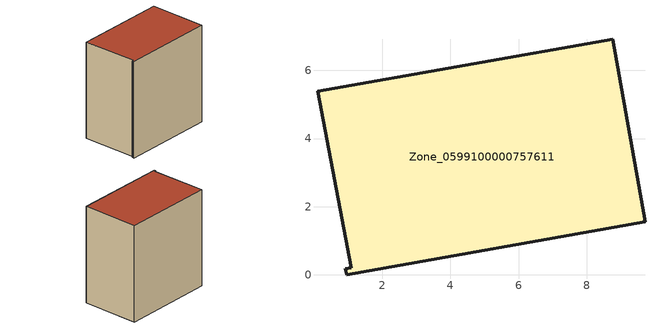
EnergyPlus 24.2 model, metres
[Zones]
Zone_0599100000757611
 floor ground (C_G): 1.08,0.21 0.1,5.38 8.77,6.92 9.71,1.55 0.95,0 0.92,0.18 z0
 wall outside (C_F): 0.95,0 9.71,1.55 8.77,6.92 0.1,5.38 1.08,0.21 0.92,0.18 0.95,0 z0:9.26
 roof outside (C_R): 0.1,5.38 1.08,0.21 0.92,0.18 0.95,0 9.71,1.55 8.77,6.92 z9.26
[BUILDING]
Pand.0599100000757611: North Axis=0; Terrain=City; Loads Convergence Tolerance Value=0.04; Temperature Convergence Tolerance Value=0.4; Solar Distribution=FullExterior; Maximum Number of Warmup Days=25; Minimum Number of Warmup Days=1
[Site:Location]
Rotterdam.The.Hague.AP_ZH_NLD Design_Conditions: Latitude=51.96; Longitude=4.45; Time Zone=1; Elevation=-4.5
[SITE:GROUNDTEMPERATURE:BUILDINGSURFACE]
18, 18, 18, 18, 18, 18, 18, 18, 18, 18, 18, 18
[MATERIAL] Thermal Absorptance=0.9; Solar Absorptance=0.7; Visible Absorptance=0.7
Name | Roughness | Thickness | Conductivity | Density | Specific Heat
G.TI.2006-2014 | MediumSmooth | 0.15 | 0.06 | 540 | 1210
F.TI.2006-2014 | Rough | 0.3 | 0.12 | 1920 | 840
R.TI.2006-2014 | MediumRough | 0.2 | 0.08 | 1500 | 1000
[CONSTRUCTION]
C_G: G.TI.2006-2014
C_F: F.TI.2006-2014
C_R: R.TI.2006-2014
[ZONE]
Zone_0599100000757611: Type=1; Multiplier=1; Ceiling Height=Autocalculate; Volume=Autocalculate; Floor Area=autocalculate; Part of Total Floor Area=Yes
[ZONEINFILTRATION:DESIGNFLOWRATE]
Infil_Zone_0599100000757611: Zone or ZoneList or Space or SpaceList=Zone_0599100000757611; Schedule=AlwaysOn; Design Flow Rate Calculation Method=Flow/Area; Flow Rate per Floor Area=0.0015; Constant Term Coefficient=1; Temperature Term Coefficient=0; Velocity Term Coefficient=0; Velocity Squared Term Coefficient=0
[HVACTEMPLATE:ZONE:IDEALLOADSAIRSYSTEM]
Zone_0599100000757611: Maximum Heating Supply Air Temperature=50; Minimum Cooling Supply Air Temperature=13; Maximum Heating Supply Air Humidity Ratio=0.0156; Minimum Cooling Supply Air Humidity Ratio=0.0077; Heating Limit=NoLimit; Cooling Limit=NoLimit; Dehumidification Control Type=ConstantSensibleHeatRatio; Cooling Sensible Heat Ratio=0.7; Dehumidification Setpoint=60; Humidification Control Type=None; Humidification Setpoint=30; Outdoor Air Method=None; Outdoor Air Flow Rate per Person=0.00944; Outdoor Air Flow Rate per Zone Floor Area=0; Outdoor Air Flow Rate per Zone=0; Demand Controlled Ventilation Type=None; Outdoor Air Economizer Type=NoEconomizer; Heat Recovery Type=None; Sensible Heat Recovery Effectiveness=0.7; Latent Heat Recovery Effectiveness=0.65
[ZONECONTROL:THERMOSTAT]
ThermostatControl_Zone_0599100000757611: Zone or ZoneList=Zone_0599100000757611; Control Type Schedule=DualSetpointControlType; Control 1=Thermostat_Zone_0599100000757611; Temperature Difference Between Cutout And Setpoint=0
[THERMOSTATSETPOINT:DUALSETPOINT]
Thermostat_Zone_0599100000757611: Heating Setpoint Temperature Schedule=HeatingSetpoint_Zone_0599100000757611; Cooling Setpoint Temperature Schedule=CoolingSetpoint_Zone_0599100000757611
[SCHEDULE:COMPACT]
HeatingSetpoint_Zone_0599100000757611: Through: 12/31, For: AllDays, Until: 24:00, 21
CoolingSetpoint_Zone_0599100000757611: Through: 12/31, For: AllDays, Until: 24:00, 24
DualSetpointControlType: Through: 12/31, For: AllDays, Until: 24:00, 4
AlwaysOn: Through: 12/31, For: AllDays, Until: 24:00, 1
